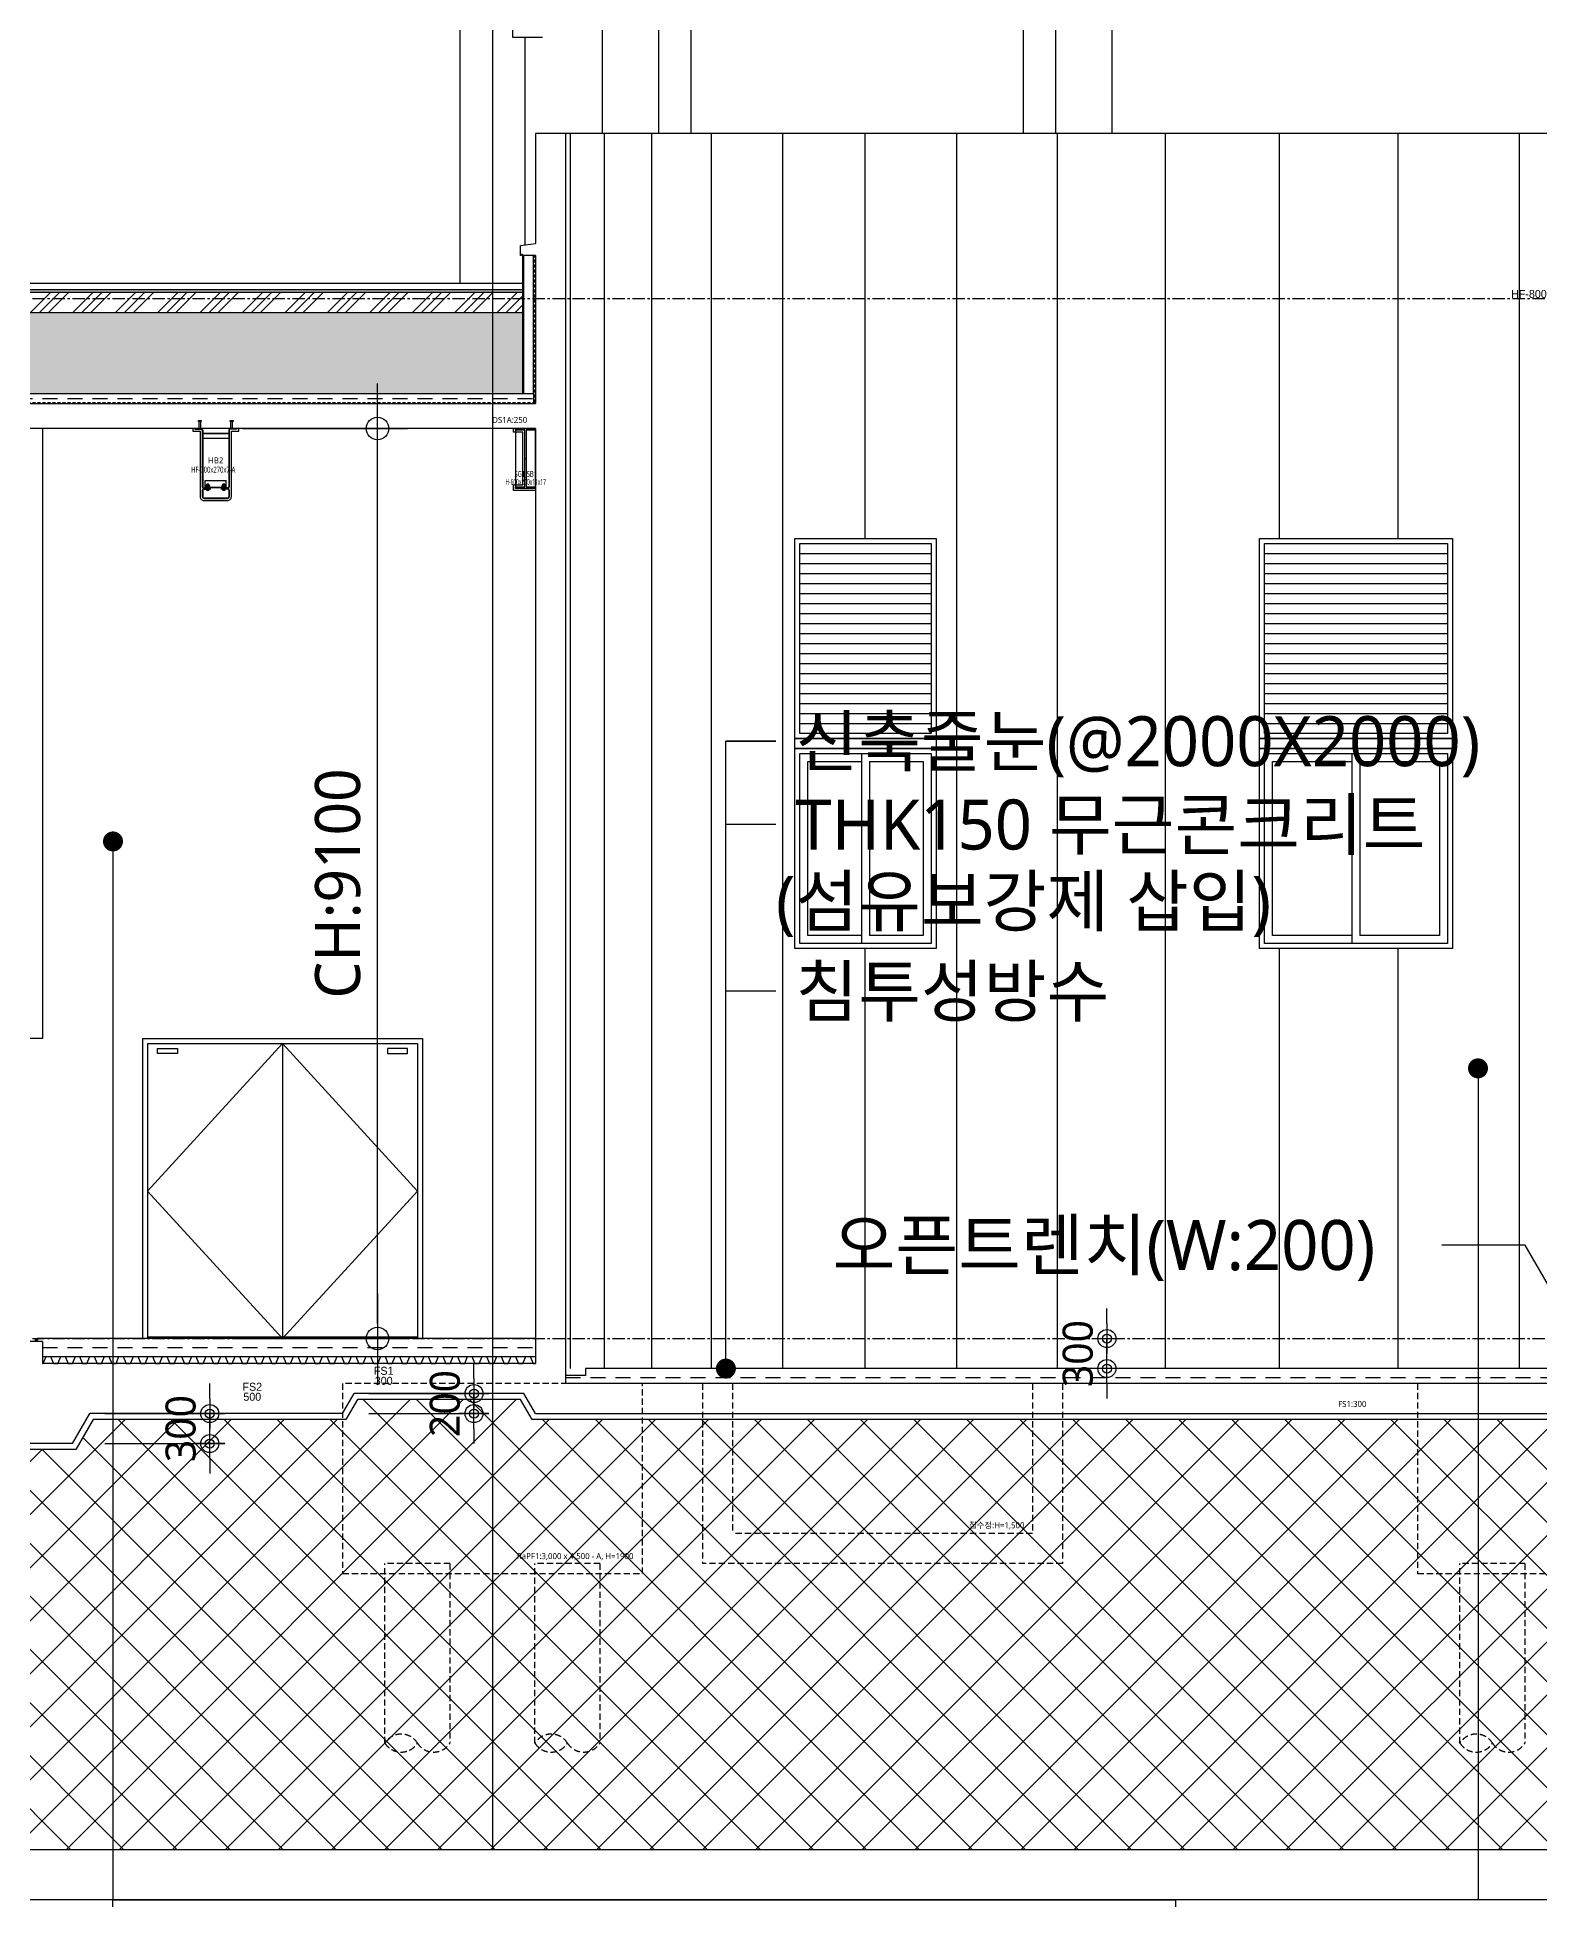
# Model space of a CAD drawing. Header units: millimetres. Extents: x 367092 to 767578, y 396038 to 811791.
# Drawn here: x 677290 to 692314, y 443014 to 461637 of the extents above; entities that cross this region are included whole.
import ezdxf
from ezdxf.enums import TextEntityAlignment as Align

# ---------------------------------------------------------------- set-up
doc = ezdxf.new("R2010")
doc.units = ezdxf.units.MM
doc.header["$LTSCALE"] = 100
doc.header["$MEASUREMENT"] = 0
doc.header["$PDSIZE"] = -10
for name, pattern in [('CENTER', [2, 1.25, -0.25, 0.25, -0.25]), ('HID', [2.5, 1.5, -1]), ('HIDDEN', [9.525, 6.35, -3.175]), ('HIDDEN2', [0.1875, 0.125, -0.0625])]:
    doc.linetypes.add(name, pattern=pattern)
doc.layers.get('0').update_dxf_attribs({"linetype": 'CONTINUOUS'})
doc.layers.get('Defpoints').update_dxf_attribs({"color": 171, "linetype": 'CONTINUOUS'})
for name, color, linetype in [('251', 251, 'CONTINUOUS'), ('BOLT', 8, 'CONTINUOUS'), ('cen', 14, 'CONTINUOUS'), ('CEN(ST)', 1, 'CENTER'), ('CON', 2, 'CONTINUOUS'), ('DIM', 7, 'CONTINUOUS'), ('ELE-6', 8, 'CONTINUOUS'), ('FIN', 8, 'CONTINUOUS'), ('FIN(내화피복)', 8, 'CONTINUOUS'), ('FIN(패널-200글라스울)', 4, 'CONTINUOUS'), ('HAT-252', 252, 'CONTINUOUS'), ('HF', 3, 'CONTINUOUS'), ('LED', 7, 'CONTINUOUS'), ('NDIM', 7, 'CONTINUOUS'), ('plate', 8, 'CONTINUOUS'), ('STEEL', 5, 'CONTINUOUS'), ('STL', 3, 'CONTINUOUS'), ('STUD', 6, 'CONTINUOUS'), ('TEXT(MIN)', 7, 'CONTINUOUS'), ('TITLE', 7, 'CONTINUOUS'), ('W3', 7, 'CONTINUOUS'), ('WALL', 3, 'CONTINUOUS'), ('wire-meshes', 1, 'CONTINUOUS'), ('배수판', 5, 'CONTINUOUS')]:
    doc.layers.add(name, color=color, linetype=linetype)
doc.styles.add('CGS', font='cgse', dxfattribs={"bigfont": 'cgs'})
doc.styles.add('TE', font='malgun_0.ttf')
doc.styles.add('나눔바른고딕', font='NanumBarunGothic.ttf')
doc.dimstyles.new('BA', dxfattribs={"dimscale": 500, "dimtxt": 3, "dimasz": 1, "dimexe": 1, "dimexo": 5, "dimgap": 0.9, "dimtad": 1, "dimdec": 0, "dimdsep": 46, "dimlunit": 6, "dimtxsty": 'TE', "dimblk": 'DDD', "dimcen": 2.5, "dimclrd": 256, "dimclre": 256, "dimclrt": 3, "dimazin": 2, "dimtfac": 1, "dimtdec": 0, "dimtix": 1, "dimtmove": 2, "dimatfit": 3, "dimldrblk": 'DDD', "dimfxl": 1, "dimtolj": 1, "dimtzin": 0, "dimarcsym": 2})
doc.dimstyles.new('NDIM 1200', dxfattribs={"dimscale": 500, "dimtxt": 3, "dimasz": 1, "dimexe": 2, "dimexo": 2, "dimgap": 1, "dimtad": 1, "dimdec": 0, "dimdsep": 46, "dimtxsty": 'CGS', "dimblk": 'DOT0', "dimcen": 1, "dimdle": 8, "dimclrd": 2, "dimclre": 2, "dimclrt": 2, "dimadec": 0, "dimazin": 0, "dimtfac": 1, "dimtdec": 0, "dimtix": 1, "dimtmove": 2, "dimatfit": 3, "dimldrblk": 'DOT0', "dimfxl": 1, "dimtolj": 1, "dimtzin": 0, "dimlwd": -1, "dimlwe": -1, "dimarcsym": 0})

# ---------------------------------------------------------------- blocks, each defined once
blk = doc.blocks.new('*U325')
at = {"layer": 'BOLT'}
for p, q in [((-20, 0), (20, 0)), ((-20, 0), (-20, -4)), ((-17, 18), (17, 18)), ((20, 0), (20, -4)), ((-20, -4), (20, -4)), ((-18, -19), (-18, -6)), ((-14, -4), (14, -4)), ((-14, -20), (14, -20)), ((-10, -20), (-10, -31)), ((-10, -31), (-8, -33)), ((-10, -31), (10, -31)), ((-9, -19), (-9, -6)), ((-8, -33), (8, -33)), ((10, -31), (8, -33)), ((9, -19), (9, -6)), ((10, -20), (10, -31)), ((18, -19), (18, -6))]:
    blk.add_line(p, q, dxfattribs=at)
at = {"layer": 'BOLT', "linetype": 'HIDDEN'}
for p, q in [((-10, 18), (-10, 0)), ((10, 18), (10, 0))]:
    blk.add_line(p, q, dxfattribs=at)
at = {"layer": 'BOLT'}
for centre, radius, start, end in [((0, 13), 17.6, 15.5187, 164.4813), ((-14, -11), 6.71, 47.8966, 132.1034), ((-14, -14), 6.71, 227.8966, 312.1034), ((0, -29), 24.2, 68.2132, 111.7868), ((0, 4), 24.2, 248.2132, 291.7868), ((14, -11), 6.71, 47.8966, 132.1034), ((14, -14), 6.71, 227.8966, 312.1034)]:
    blk.add_arc(centre, radius, start, end, dxfattribs=at)
at = {"layer": 'cen'}
blk.add_line((0, 36), (0, -38), dxfattribs=at)
blk = doc.blocks.new('SB16')
at = {"layer": 'STUD'}
for p, q in [((-8, 0), (-8, 70)), ((8, 0), (8, 70))]:
    blk.add_line(p, q, dxfattribs=at)
blk.add_lwpolyline([(-15, 70), (-15, 80), (14, 80), (14, 70)], close=True, dxfattribs=at)
blk = doc.blocks.new('*U160')
at = {"layer": 'Defpoints'}
blk.add_point((0, 0), dxfattribs=at)
at = {"layer": 'HF'}
for p, q in [((-209, 0), (-147, 0)), ((-209, 0), (-209, -6)), ((209, 0), (147, 0)), ((209, 0), (209, -6)), ((-209, -6), (-147, -6)), ((-135, -18), (-135, -582)), ((-129, -18), (-129, -582)), ((129, -18), (129, -582)), ((135, -18), (135, -582)), ((209, -6), (147, -6)), ((-135, -618), (-135, -682)), ((-129, -618), (-129, -682)), ((-117, -594), (-55, -594)), ((-117, -600), (-55, -600)), ((-117, -606), (-55, -606)), ((-117, -694), (117, -694)), ((-117, -700), (117, -700)), ((-55, -594), (-55, -600)), ((-55, -600), (-55, -606)), ((117, -594), (55, -594)), ((55, -594), (55, -600)), ((117, -600), (55, -600)), ((55, -600), (55, -606)), ((117, -606), (55, -606)), ((129, -618), (129, -682)), ((135, -618), (135, -682))]:
    blk.add_line(p, q, dxfattribs=at)
for centre, radius, start, end in [((-147, -18), 18, 360, 450), ((147, -18), 18, 90, 180), ((-147, -18), 12, 360, 450), ((147, -18), 12, 90, 180), ((-117, -582), 18, 180, 270), ((-117, -618), 18, 90, 180), ((-117, -682), 18, 180, 270), ((-117, -582), 12, 180, 270), ((-117, -618), 12, 90, 180), ((-117, -682), 12, 180, 270), ((117, -582), 12, 270, 360), ((117, -582), 18, 270, 360), ((117, -618), 18, 0, 90), ((117, -618), 12, 0, 90), ((117, -682), 12, 270, 360), ((117, -682), 18, 270, 360)]:
    blk.add_arc(centre, radius, start, end, dxfattribs=at)
blk = doc.blocks.new('HB2-SEC')
at = {"layer": 'plate'}
for p, q in [((129, -50), (-129, -50)), ((129, -54), (-129, -54)), ((129, -100), (-129, -100)), ((-105, -594), (-105, -519)), ((-105, -519), (105, -519)), ((105, -594), (105, -519))]:
    blk.add_line(p, q, dxfattribs=at)
for points in [[(-105, -588), (105, -588)], [(105, -594), (-105, -594)]]:
    blk.add_lwpolyline(points, dxfattribs=at)
at = {"layer": 'BOLT', "rotation": 180}
for p in [(-80, -588), (80, -588)]:
    blk.add_blockref('*U325', p, dxfattribs=at)
at = {"layer": 'HF'}
blk.add_blockref('*U160', (0, 0), dxfattribs=at)
at = {"layer": 'STUD'}
for p in [(-159, 0), (159, 0)]:
    blk.add_blockref('SB16', p, dxfattribs=at)
at = {"layer": 'Defpoints', "style": '나눔바른고딕'}
blk.add_text('HB2', height=60, dxfattribs=at).set_placement((-1, -367), align=Align.BOTTOM_CENTER)
at = {"layer": 'Defpoints', "style": '나눔바른고딕', "width": 0.6}
blk.add_text('HF-700x270x7-A', height=60, dxfattribs=at).set_placement((-25, -459), align=Align.BOTTOM_CENTER)
blk = doc.blocks.new('*U166')
at = {"layer": 'Defpoints'}
for p, q in [((-100, 283), (-100, -283)), ((100, -283), (100, 283)), ((-5.5, 0), (5.5, 0))]:
    blk.add_line(p, q, dxfattribs=at)
at = {"layer": 'STEEL', "color": 0, "linetype": 'ByBlock', "ltscale": 0.5}
for p, q in [((-5.5, 283), (-100, 283)), ((-5.5, -283), (-5.5, 283)), ((100, 283), (5.5, 283)), ((5.5, 283), (5.5, -283)), ((-100, -283), (-5.5, -283)), ((5.5, -283), (100, -283))]:
    blk.add_line(p, q, dxfattribs=at)
for points in [[(-100, 283), (-100, 300), (100, 300), (100, 283)], [(100, -283), (100, -300), (-100, -300), (-100, -283)]]:
    blk.add_lwpolyline(points, dxfattribs=at)
blk = doc.blocks.new('SG1')
at = {"layer": 'STL'}
blk.add_blockref('*U166', (0, -225), dxfattribs=at)
at = {"layer": 'Defpoints', "style": 'TE'}
for s, width, p in [('SG1,SB1', 0.6, (2, -379)), ('H-600x200x11x17', 0.5, (2, -459))]:
    blk.add_text(s, height=60, dxfattribs=dict(at, width=width)).set_placement(p, align=Align.MIDDLE_CENTER)
blk = doc.blocks.new('DOT0')
blk.add_line((-3, 0), (3, 0))
at = {"color": 6}
blk.add_circle((0, 0), 0.75, dxfattribs=at)
blk = doc.blocks.new('*D258')
at = {"layer": 'Defpoints', "color": 0, "ltscale": 0.4, "transparency": 16777216}
for p in [(679042, 457725), (680692, 457725), (679042, 448625)]:
    blk.add_point(p, dxfattribs=at)
at = {"layer": 'NDIM', "ltscale": 0.4, "transparency": 16777216}
for p, q in [((679342, 457725), (680992, 457725)), ((680692, 448775), (680692, 457575)), ((679342, 448625), (680992, 448625))]:
    blk.add_line(p, q, dxfattribs=at)
at = {"layer": 'NDIM', "ltscale": 0.4, "transparency": 16777216, "xscale": 150, "yscale": 150, "zscale": 150}
for p, rotation in [((680692, 457725), 90), ((680692, 448625), 270)]:
    blk.add_blockref('DOT0', p, dxfattribs=dict(at, rotation=rotation))
at = {"layer": 'NDIM', "ltscale": 0.4, "transparency": 16777216, "insert": (680297, 453175), "char_height": 450, "attachment_point": 5, "rotation": 90, "style": '나눔바른고딕'}
blk.add_mtext('\\A1;CH:9100', dxfattribs=at)
blk = doc.blocks.new('A$C51E23882')
at = {"layer": 'TITLE'}
blk.add_lwpolyline([(8500, 0), (0, 0), (0, 5200), (8500, 5200)], close=True, dxfattribs=at)
for points in [[(8500, 3200), (0, 3200)], [(3300, 3200), (3300, 0)], [(5300, 3200), (5300, 0)], [(3300, 1600), (8500, 1600)]]:
    blk.add_lwpolyline(points, dxfattribs=at)
at = {"layer": 'TITLE', "style": '나눔바른고딕'}
for s, p in [('F.L', (4352, 2378)), ('S.L', (4352, 778))]:
    blk.add_text(s, height=700, dxfattribs=at).set_placement(p, align=Align.MIDDLE)
blk = doc.blocks.new('DDD')
at = {"layer": 'DIM', "color": 0}
for p, q in [((-1, 0), (1, 0)), ((0, -1), (0, 1))]:
    blk.add_line(p, q, dxfattribs=at)
for radius in [0.6, 0.3]:
    blk.add_circle((0, 0), radius, dxfattribs=at)
blk = doc.blocks.new('*D347')
at = {"layer": 'Defpoints', "color": 0, "ltscale": 0.4, "transparency": 16777216}
for p in [(687986, 448625), (687986, 448625), (687986, 448325)]:
    blk.add_point(p, dxfattribs=at)
at = {"layer": 'NDIM', "lineweight": -2, "ltscale": 0.4, "transparency": 16777216}
for p, q in [((687986, 448775), (687986, 448925)), ((687986, 448325), (687986, 448625)), ((687986, 448175), (687986, 448025))]:
    blk.add_line(p, q, dxfattribs=at)
at = {"layer": 'NDIM', "lineweight": -2, "ltscale": 0.4, "transparency": 16777216, "xscale": 150, "yscale": 150, "zscale": 150}
for p, rotation in [((687986, 448625), 270), ((687986, 448325), 90)]:
    blk.add_blockref('DDD', p, dxfattribs=dict(at, rotation=rotation))
at = {"layer": 'NDIM', "color": 3, "ltscale": 0.4, "transparency": 16777216, "insert": (687696, 448475), "char_height": 300, "attachment_point": 5, "rotation": 90, "style": 'TE'}
blk.add_mtext('\\A1;300', dxfattribs=at)
blk = doc.blocks.new('*D391')
at = {"layer": 'Defpoints', "color": 0, "ltscale": 0.4, "transparency": 16777216}
for p in [(677815, 447875), (679015, 447875), (677815, 447575)]:
    blk.add_point(p, dxfattribs=at)
at = {"layer": 'NDIM', "lineweight": -2, "ltscale": 0.4, "transparency": 16777216}
for p, q in [((679015, 448025), (679015, 448175)), ((677965, 447875), (679165, 447875)), ((679015, 447575), (679015, 447875)), ((677965, 447575), (679165, 447575)), ((679015, 447425), (679015, 447275))]:
    blk.add_line(p, q, dxfattribs=at)
at = {"layer": 'NDIM', "lineweight": -2, "ltscale": 0.4, "transparency": 16777216, "xscale": 150, "yscale": 150, "zscale": 150}
for p, rotation in [((679015, 447875), 270), ((679015, 447575), 90)]:
    blk.add_blockref('DDD', p, dxfattribs=dict(at, rotation=rotation))
at = {"layer": 'NDIM', "color": 3, "ltscale": 0.4, "transparency": 16777216, "insert": (678725, 447725), "char_height": 300, "attachment_point": 5, "rotation": 90, "style": 'TE'}
blk.add_mtext('\\A1;300', dxfattribs=at)
blk = doc.blocks.new('*D392')
at = {"layer": 'Defpoints', "color": 0, "ltscale": 0.4, "transparency": 16777216}
for p in [(680457, 448075), (681657, 448075), (680457, 447875)]:
    blk.add_point(p, dxfattribs=at)
at = {"layer": 'NDIM', "lineweight": -2, "ltscale": 0.4, "transparency": 16777216}
for p, q in [((681657, 448225), (681657, 448375)), ((680607, 448075), (681807, 448075)), ((681657, 447875), (681657, 448075)), ((680607, 447875), (681807, 447875)), ((681657, 447725), (681657, 447575))]:
    blk.add_line(p, q, dxfattribs=at)
at = {"layer": 'NDIM', "lineweight": -2, "ltscale": 0.4, "transparency": 16777216, "xscale": 150, "yscale": 150, "zscale": 150}
for p, rotation in [((681657, 448075), 270), ((681657, 447875), 90)]:
    blk.add_blockref('DDD', p, dxfattribs=dict(at, rotation=rotation))
at = {"layer": 'NDIM', "color": 3, "ltscale": 0.4, "transparency": 16777216, "insert": (681367, 447975), "char_height": 300, "attachment_point": 5, "rotation": 90, "style": 'TE'}
blk.add_mtext('\\A1;200', dxfattribs=at)

msp = doc.modelspace()

# ---------------------------------------------------------------- hatches: boundary and pattern name
at = {"layer": '251', "ltscale": 10000}
h = msp.add_hatch(dxfattribs=at)
h.set_pattern_fill('DASH', color=256, scale=800)
h.set_pattern_definition([(0, (578405.33, 441720.9), (100, 100), [100, -100])])
h.paths.add_polyline_path([(682142.6, 458874.8), (667841.8, 458874.8), (667841.8, 458374.8), (666841.8, 458374.8), (666841.8, 458074.8), (682142.6, 458074.8)])
at = {"layer": 'HAT-252', "ltscale": 10000}
h = msp.add_hatch(dxfattribs=at)
h.set_pattern_fill('AR-SAND', color=256, scale=10)
h.set_pattern_definition([(37.5, (45999.999, 2e-08), (-0.62993358, 19.2682377), [0, -15.2, 0, -17, 0, -16.25]), (7.5, (46000, 2e-08), (17.69776705, 28.22146065), [0, -8.2, 0, -13.7, 0, -5.25]), (327.5, (45987.699, 2e-08), (31.1414186, 0.05659054), [0, -5, 0, -18, 0, -23.5]), (317.5, (45987.7, 2e-08), (30.06126605, 8.77675565), [0, -2.5, 0, -11.8, 0, -13.5])])
h.paths.add_polyline_path([(682142.6, 459084.8), (682142.6, 459114.8), (667841.8, 459114.8), (667841.8, 459084.8)])
at = {"layer": 'HAT-252', "ltscale": 100}
h = msp.add_hatch(dxfattribs=at)
h.set_pattern_fill('GOST_GROUND', color=256, scale=30)
h.set_pattern_definition([(45, (-34509720.47, 1552883.68), (424.2640687, -3e-14), [600]), (45, (-34509630.47, 1552883.68), (424.2640687, -3e-14), [600]), (45, (-34509540.47, 1552883.68), (424.2640687, -3e-14), [600])])
h.paths.add_polyline_path([(667841.8, 459084.8), (667841.8, 458884.8), (682142.6, 458884.8), (682142.6, 459084.8)])
at = {"layer": 'HAT-252', "ltscale": 10000}
h = msp.add_hatch(dxfattribs=at)
h.set_pattern_fill('ANSI37', color=256, scale=3000)
h.set_pattern_definition([(45, (523541.84, 432665.73), (-265.16504, 265.16504), []), (135, (523541.84, 432665.73), (-265.16504, -265.16504), [])])
h.paths.add_polyline_path([(735076.8, 457074.8), (735041.8, 457074.8), (735041.8, 446174.8), (735141.8, 446174.8), (735141.8, 446114.8), (730941.8, 446114.8), (730941.8, 446174.8), (731041.8, 446174.8), (731041.8, 448374.8), (734241.8, 448374.8), (734241.8, 457724.8), (724341.8, 457724.8), (724341.8, 457524.8), (724241.8, 457524.8), (724241.8, 457724.8), (722541.8, 457724.8), (722541.8, 457689.8), (721576.8, 457689.8), (721576.8, 448374.8), (722141.8, 448374.8), (722141.8, 446174.8), (722241.8, 446174.8), (722241.8, 446114.8), (720107.2, 446114.8), (719010.2, 448014.8), (693342, 448014.8), (693226.5, 447814.8), (682238, 447814.8), (682122.5, 448014.8), (680492, 448014.8), (680376.5, 447814.8), (677849.7, 447814.8), (677676.5, 447514.8), (666841.9, 447514.8), (666841.9, 443513.8), (737341.8, 443513.8), (737341.8, 458484.8), (735076.8, 458484.8)])

# ---------------------------------------------------------------- linework, layer by layer
at = {"layer": '251', "ltscale": 0.5}
msp.add_line((682252.6, 458074.8), (682252.6, 457984.8), dxfattribs=at)
for points in [[(667841.8, 459114.8), (682142.6, 459114.8)], [(667841.8, 458884.8), (682142.6, 458884.8)], [(666841.8, 458074.8), (682252.6, 458074.8)]]:
    msp.add_lwpolyline(points, dxfattribs=at)
at = {"layer": 'CEN(ST)', "ltscale": 10000}
msp.add_line((681841.8, 514524.8), (681841.8, 443513.8), dxfattribs=at)
at = {"layer": 'CEN(ST)'}
for p, q in [((665841.8, 459024.8), (737341.8, 459024.8)), ((665841.8, 448624.8), (737341.8, 448624.8)), ((665841.8, 448624.8), (737341.8, 448624.8))]:
    msp.add_line(p, q, dxfattribs=at)
at = {"layer": 'CON', "ltscale": 0.1}
for p, q in [((682572.6, 460674.8), (682272.6, 460674.8)), ((682272.6, 460674.8), (682272.6, 459574.8)), ((682572.6, 460674.8), (682572.6, 448174.8)), ((682272.6, 459454.8), (682272.6, 457974.8)), ((682272.6, 457724.8), (682272.6, 448374.8)), ((677341.8, 448594.8), (677141.8, 448594.8)), ((677341.8, 448594.8), (677341.8, 448374.8)), ((682272.6, 448374.8), (677341.8, 448374.8)), ((692891.8, 448174.8), (682572.6, 448174.8)), ((680341.8, 447874.8), (680457.3, 448074.8)), ((682157.1, 448074.8), (680457.3, 448074.8)), ((682272.6, 447874.8), (682157.1, 448074.8)), ((677641.8, 447574.8), (677815, 447874.8)), ((680341.8, 447874.8), (677815, 447874.8)), ((682272.6, 447874.8), (693191.8, 447874.8)), ((677641.8, 447574.8), (666841.8, 447574.8))]:
    msp.add_line(p, q, dxfattribs=at)
at = {"layer": 'CON'}
for p, q in [((682142.6, 459464.8), (682132.6, 459464.8)), ((682132.6, 459464.8), (682132.6, 459454.8)), ((682142.6, 459464.8), (682142.6, 459454.8))]:
    msp.add_line(p, q, dxfattribs=at)
at = {"layer": 'CON', "ltscale": 10000}
msp.add_line((682272.6, 457724.8), (666841.8, 457724.8), dxfattribs=at)
at = {"layer": 'CON', "ltscale": 0.1}
msp.add_lwpolyline([(682041.9, 461887.2), (682041.9, 461637.2), (682341.8, 461637.2)], dxfattribs=at)
at = {"layer": 'CON'}
for points in [[(682132.6, 459454.8), (682122.6, 459454.8), (682122.6, 459554.8), (682272.6, 459574.8)], [(682272.6, 459454.8), (682142.6, 459454.8)]]:
    msp.add_lwpolyline(points, dxfattribs=at)
at = {"layer": 'CON', "ltscale": 1000}
for points in [[(666841.8, 457974.8), (682272.6, 457974.8)], [(677901.4, 457974.8), (682272.6, 457974.8)]]:
    msp.add_lwpolyline(points, dxfattribs=at)
at = {"layer": 'Defpoints', "ltscale": 10000}
for points in [[(737841.8, 443013.8), (665341.8, 443013.8), (665341.8, 515024.8), (737841.8, 515024.8)], [(737341.8, 443513.8), (665841.8, 443513.8), (665841.8, 514524.8), (737341.8, 514524.8)]]:
    msp.add_lwpolyline(points, close=True, dxfattribs=at)
at = {"layer": 'ELE-6', "ltscale": 10000}
for p, q in [((687472.9, 462994.2), (687472.9, 460674.8)), ((688035.8, 463120.4), (688035.8, 460674.8)), ((687147.9, 462919.3), (687147.9, 460674.8)), ((681516.8, 462487.2), (681516.8, 459174.8)), ((683826.5, 462068.6), (683826.5, 460674.8)), ((683501.5, 461976.9), (683501.5, 460674.8)), ((682938.6, 461814.5), (682938.6, 460674.8)), ((682166.8, 461637.2), (682166.8, 459560.7)), ((692891.8, 460674.8), (682572.6, 460674.8)), ((678342, 451624.8), (678342, 448624.8)), ((678342, 451624.8), (681142, 451624.8)), ((681142, 451624.8), (681142, 448624.8)), ((678392, 451574.8), (678392, 448624.8)), ((678392, 451574.8), (681092, 451574.8)), ((679742, 451574.8), (678392, 450099.8)), ((679742, 451574.8), (679742, 448624.8)), ((681092, 450099.8), (679742, 451574.8)), ((681092, 451574.8), (681092, 448624.8)), ((678392, 450099.8), (679742, 448624.8)), ((679742, 448624.8), (681092, 450099.8)), ((678392, 448642.8), (681092, 448642.8))]:
    msp.add_line(p, q, dxfattribs=at)
at = {"layer": 'ELE-6', "color": 253, "ltscale": 10000}
for p, q in [((684914.9, 456474.8), (686229.1, 456474.8)), ((689561.7, 456474.8), (691391.9, 456474.8)), ((684914.9, 456374.8), (686229.1, 456374.8)), ((684914.9, 456274.8), (686229.1, 456274.8)), ((689561.7, 456374.8), (691391.9, 456374.8)), ((689561.7, 456274.8), (691391.9, 456274.8)), ((684914.9, 456174.8), (686229.1, 456174.8)), ((689561.7, 456174.8), (691391.9, 456174.8)), ((684914.9, 456074.8), (686229.1, 456074.8)), ((684914.9, 455974.8), (686229.1, 455974.8)), ((689561.7, 456074.8), (691391.9, 456074.8)), ((689561.7, 455974.8), (691391.9, 455974.8)), ((684914.9, 455874.8), (686229.1, 455874.8)), ((684914.9, 455774.8), (686229.1, 455774.8)), ((689561.7, 455874.8), (691391.9, 455874.8)), ((689561.7, 455774.8), (691391.9, 455774.8)), ((684914.9, 455674.8), (686229.1, 455674.8)), ((684914.9, 455574.8), (686229.1, 455574.8)), ((689561.7, 455674.8), (691391.9, 455674.8)), ((689561.7, 455574.8), (691391.9, 455574.8)), ((684914.9, 455474.8), (686229.1, 455474.8)), ((684914.9, 455374.8), (686229.1, 455374.8)), ((689561.7, 455474.8), (691391.9, 455474.8)), ((689561.7, 455374.8), (691391.9, 455374.8)), ((684914.9, 455274.8), (686229.1, 455274.8)), ((684914.9, 455174.8), (686229.1, 455174.8)), ((689561.7, 455274.8), (691391.9, 455274.8)), ((689561.7, 455174.8), (691391.9, 455174.8)), ((684914.9, 455074.8), (686229.1, 455074.8)), ((684914.9, 454974.8), (686229.1, 454974.8)), ((689561.7, 455074.8), (691391.9, 455074.8)), ((689561.7, 454974.8), (691391.9, 454974.8)), ((684914.9, 454874.8), (686229.1, 454874.8)), ((689561.7, 454874.8), (691391.9, 454874.8)), ((684914.9, 454774.8), (686229.1, 454774.8)), ((689561.7, 454774.8), (691391.9, 454774.8)), ((685532, 454474.8), (685532, 452574.8)), ((690436.8, 454474.8), (690436.8, 452574.8)), ((685612, 454394.8), (685612, 452654.8)), ((690516.8, 454394.8), (690516.8, 452654.8))]:
    msp.add_line(p, q, dxfattribs=at)
at = {"layer": 'ELE-6', "linetype": 'HIDDEN2', "ltscale": 5}
for p, q in [((683942, 448174.8), (683942, 446374.8)), ((684242, 448174.8), (684242, 446674.8)), ((687242, 448174.8), (687242, 446674.8)), ((687542, 448174.8), (687542, 446374.8)), ((687242, 446674.8), (684242, 446674.8)), ((680766.8, 444580.1), (680766.8, 446374.8)), ((681416.8, 446374.8), (680766.8, 446374.8)), ((681416.8, 446374.8), (681416.8, 444580.1)), ((682266.8, 444580.1), (682266.8, 446374.8)), ((682916.8, 446374.8), (682266.8, 446374.8)), ((682916.8, 446374.8), (682916.8, 444580.1)), ((687542, 446374.8), (683942, 446374.8)), ((691516.8, 444580.1), (691516.8, 446374.8)), ((692166.8, 446374.8), (691516.8, 446374.8)), ((692166.8, 446374.8), (692166.8, 444580.1))]:
    msp.add_line(p, q, dxfattribs=at)
at = {"layer": 'ELE-6', "ltscale": 10000}
for points in [[(684864.9, 456624.8), (686279.1, 456624.8), (686279.1, 454624.8), (684864.9, 454624.8)], [(689511.7, 456624.8), (691441.9, 456624.8), (691441.9, 454624.8), (689511.7, 454624.8)], [(684864.9, 454524.8), (686279.1, 454524.8), (686279.1, 452524.8), (684864.9, 452524.8)], [(689511.7, 454524.8), (691441.9, 454524.8), (691441.9, 452524.8), (689511.7, 452524.8)], [(678492, 451524.8), (678692, 451524.8), (678692, 451474.8), (678492, 451474.8)], [(680992, 451524.8), (680792, 451524.8), (680792, 451474.8), (680992, 451474.8)]]:
    msp.add_lwpolyline(points, close=True, dxfattribs=at)
at = {"layer": 'ELE-6', "color": 253, "ltscale": 10000}
for points in [[(684914.9, 456574.8), (686229.1, 456574.8), (686229.1, 454674.8), (684914.9, 454674.8)], [(689561.7, 456574.8), (691391.9, 456574.8), (691391.9, 454674.8), (689561.7, 454674.8)], [(684864.9, 454624.8), (686279.1, 454624.8), (686279.1, 454524.8), (684864.9, 454524.8)], [(689511.7, 454624.8), (691441.9, 454624.8), (691441.9, 454524.8), (689511.7, 454524.8)], [(684914.9, 454474.8), (686229.1, 454474.8), (686229.1, 452574.8), (684914.9, 452574.8)], [(689561.7, 454474.8), (691391.9, 454474.8), (691391.9, 452574.8), (689561.7, 452574.8)]]:
    msp.add_lwpolyline(points, close=True, dxfattribs=at)
for points in [[(685532, 452654.8), (684994.9, 452654.8), (684994.9, 454394.8), (685532, 454394.8)], [(685612, 454394.8), (686149.1, 454394.8), (686149.1, 452654.8), (685612, 452654.8)], [(690436.8, 452654.8), (689641.7, 452654.8), (689641.7, 454394.8), (690436.8, 454394.8)], [(690516.8, 454394.8), (691311.9, 454394.8), (691311.9, 452654.8), (690516.8, 452654.8)]]:
    msp.add_lwpolyline(points, dxfattribs=at)
at = {"layer": 'ELE-6', "linetype": 'HIDDEN2', "ltscale": 5}
msp.add_lwpolyline([(680341.8, 446274.8), (683341.8, 446274.8), (683341.8, 448174.8), (680341.8, 448174.8)], close=True, dxfattribs=at)
msp.add_lwpolyline([(695591.8, 446274.8), (695591.8, 448174.8), (691091.8, 448174.8), (691091.8, 446274.8), (695591.8, 446274.8)], dxfattribs=at)
for centre, start, end in [((680929.3, 444477.9), 32.17212, 147.82788), ((680929.3, 444682.3), 212.17212, 327.82788), ((681254.3, 444682.3), 212.17212, 327.82788), ((682429.3, 444477.9), 32.17212, 147.82788), ((682429.3, 444682.3), 212.17212, 327.82788), ((682754.3, 444682.3), 212.17212, 327.82788), ((691679.3, 444477.9), 32.17212, 147.82788), ((691679.3, 444682.3), 212.17212, 327.82788), ((692004.3, 444682.3), 212.17212, 327.82788)]:
    msp.add_arc(centre, 192, start, end, dxfattribs=at)
at = {"layer": 'FIN', "ltscale": 1000}
msp.add_line((682142.6, 459454.8), (682142.6, 458074.8), dxfattribs=at)
at = {"layer": 'FIN', "ltscale": 0.5}
for p, q in [((682142.6, 459174.8), (667841.8, 459174.8)), ((682142.6, 459084.8), (667841.8, 459084.8))]:
    msp.add_line(p, q, dxfattribs=at)
at = {"layer": 'FIN'}
for points in [[(682272.6, 448624.8), (677291.8, 448624.8)], [(677341.8, 448444.8), (682272.6, 448444.8)], [(682772.6, 448324.8), (682772.6, 448254.8), (682572.6, 448254.8)], [(692691.8, 448324.8), (682772.6, 448324.8)]]:
    msp.add_lwpolyline(points, dxfattribs=at)
at = {"layer": 'FIN', "ltscale": 0.1}
msp.add_lwpolyline([(722141.8, 446174.8), (722241.8, 446174.8), (722241.8, 446114.8), (720107.2, 446114.8), (719010.2, 448014.8), (693342, 448014.8), (693226.5, 447814.8), (682238, 447814.8), (682122.5, 448014.8), (680492, 448014.8), (680376.5, 447814.8), (677849.7, 447814.8), (677676.5, 447514.8), (666841.9, 447514.8)], dxfattribs=at)
at = {"layer": 'FIN(내화피복)', "ltscale": 10000}
msp.add_lwpolyline([(678845.2, 457724.8), (678845.2, 457697.8), (678919.2, 457697.8), (678919.2, 457042.8, 0.4142136), (678958.2, 457003.8), (679192.2, 457003.8, 0.4142136), (679231.2, 457042.8), (679231.2, 457697.8), (679305.2, 457697.8), (679305.2, 457724.8)], format="xyb", dxfattribs=at)
msp.add_lwpolyline([(682272.6, 457103.8), (682051.6, 457103.8), (682051.6, 457162.8), (682146.1, 457162.8), (682146.1, 457686.8), (682051.6, 457686.8), (682051.6, 457724.8)], dxfattribs=at)
at = {"layer": 'FIN(패널-200글라스울)', "ltscale": 0.1}
msp.add_line((677341.8, 457724.8), (677341.8, 451624.8), dxfattribs=at)
msp.add_lwpolyline([(677341.8, 451624.8), (677141.8, 451624.8)], dxfattribs=at)
at = {"layer": 'HAT-252', "ltscale": 10000}
for p, q in [((682618, 460674.8), (682618, 448324.8)), ((682959.5, 460674.8), (682959.5, 448324.8)), ((683431.5, 460674.8), (683431.5, 448324.8)), ((684028.2, 460674.8), (684028.2, 448324.8)), ((684741.9, 460674.8), (684741.9, 448324.8)), ((685563.8, 460674.8), (685563.8, 456624.8)), ((686483.5, 460674.8), (686483.5, 448324.8)), ((687489.5, 460674.8), (687489.5, 448324.8)), ((688569, 460674.8), (688569, 448324.8)), ((689708.6, 460674.8), (689708.6, 456624.8)), ((690893.8, 460674.8), (690893.8, 456624.8)), ((692109.8, 460674.8), (692109.8, 448324.8)), ((685563.8, 452524.8), (685563.8, 448324.8)), ((689708.6, 452524.8), (689708.6, 448324.8)), ((690893.8, 452524.8), (690893.8, 448324.8))]:
    msp.add_line(p, q, dxfattribs=at)
at = {"layer": 'HAT-252', "linetype": 'HID', "ltscale": 0.2}
for points in [[(682262.6, 457984.8), (682262.6, 459454.8)], [(666841.8, 457984.8), (682262.6, 457984.8)]]:
    msp.add_lwpolyline(points, dxfattribs=at)
at = {"layer": 'LED', "ltscale": 10000}
for points in [[(684676.2, 454598.4), (684176.2, 454598.4)], [(684676.2, 453765), (684176.2, 453765)], [(684676.2, 452098.4), (684176.2, 452098.4)]]:
    msp.add_lwpolyline(points, dxfattribs=at)
at = {"layer": 'LED'}
msp.add_lwpolyline([(692891.8, 448310.7), (692170.2, 449560.7), (691336.8, 449560.7)], dxfattribs=at)
at = {"layer": 'W3'}
for points in [[(677289.7, 448628.4, -0.3312062), (677291.8, 448625.5), (677291.8, 448608.3), (677266.8, 448608.3)], [(677266.8, 448609.8), (677290.3, 448609.8), (677290.3, 448625.5, 0.3312062), (677289.3, 448627)]]:
    msp.add_lwpolyline(points, format="xyb", dxfattribs=at)
at = {"layer": 'WALL'}
msp.add_lwpolyline([(682252.6, 458074.8), (682252.6, 459454.8), (682152.6, 459454.8), (682152.6, 458074.8)], close=True, dxfattribs=at)
at = {"layer": 'wire-meshes', "linetype": 'HID'}
for points in [[(666841.8, 458024.8), (682252.6, 458024.8)], [(677341.8, 448534.8), (682272.6, 448534.8)], [(682572.6, 448234.8), (692891.8, 448234.8)]]:
    msp.add_lwpolyline(points, dxfattribs=at)
at = {"layer": '배수판'}
msp.add_lwpolyline([(677341.8, 448374.8), (677350.4, 448374.8), (677380.3, 448444.8), (677423.1, 448444.8), (677453, 448374.8), (677495.8, 448374.8), (677525.7, 448444.8), (677568.5, 448444.8), (677598.4, 448374.8), (677641.2, 448374.8), (677671.1, 448444.8), (677713.9, 448444.8), (677743.8, 448374.8), (677786.6, 448374.8), (677816.5, 448444.8), (677859.3, 448444.8), (677889.2, 448374.8), (677932, 448374.8), (677961.9, 448444.8), (678004.7, 448444.8), (678034.6, 448374.8), (678077.4, 448374.8), (678107.3, 448444.8), (678150.1, 448444.8), (678180, 448374.8), (678222.8, 448374.8), (678252.7, 448444.8), (678295.5, 448444.8), (678325.4, 448374.8), (678368.2, 448374.8), (678398.1, 448444.8), (678440.9, 448444.8), (678470.8, 448374.8), (678513.6, 448374.8), (678543.5, 448444.8), (678586.3, 448444.8), (678616.2, 448374.8), (678659, 448374.8), (678688.9, 448444.8), (678731.7, 448444.8), (678761.6, 448374.8), (678804.4, 448374.8), (678834.3, 448444.8), (678877.1, 448444.8), (678907, 448374.8), (678949.8, 448374.8), (678979.7, 448444.8), (679022.5, 448444.8), (679052.4, 448374.8), (679095.2, 448374.8), (679125.1, 448444.8), (679167.9, 448444.8), (679197.8, 448374.8), (679240.6, 448374.8), (679270.5, 448444.8), (679313.3, 448444.8), (679343.2, 448374.8), (679386, 448374.8), (679415.9, 448444.8), (679458.7, 448444.8), (679488.6, 448374.8), (679531.4, 448374.8), (679561.3, 448444.8), (679604.1, 448444.8), (679634, 448374.8), (679676.8, 448374.8), (679706.7, 448444.8), (679749.5, 448444.8), (679779.4, 448374.8), (679822.2, 448374.8), (679852.1, 448444.8), (679894.9, 448444.8), (679924.8, 448374.8), (679967.6, 448374.8), (679997.5, 448444.8), (680040.3, 448444.8), (680070.2, 448374.8), (680113, 448374.8), (680142.9, 448444.8), (680185.7, 448444.8), (680215.6, 448374.8), (680258.4, 448374.8), (680288.3, 448444.8), (680331.1, 448444.8), (680361, 448374.8), (680403.8, 448374.8), (680433.7, 448444.8), (680476.5, 448444.8), (680506.4, 448374.8), (680549.2, 448374.8), (680579.1, 448444.8), (680621.9, 448444.8), (680651.8, 448374.8), (680694.6, 448374.8), (680724.5, 448444.8), (680767.3, 448444.8), (680797.2, 448374.8), (680818.6, 448374.8), (680840, 448374.8), (680869.9, 448444.8), (680912.7, 448444.8), (680942.6, 448374.8), (680985.4, 448374.8), (681015.3, 448444.8), (681036.7, 448444.8), (681055, 448444.8), (681084.9, 448374.8), (681127.7, 448374.8), (681157.6, 448444.8), (681200.4, 448444.8), (681230.3, 448374.8), (681273.1, 448374.8), (681303, 448444.8), (681345.8, 448444.8), (681375.7, 448374.8), (681418.5, 448374.8), (681448.4, 448444.8), (681491.2, 448444.8), (681521.1, 448374.8), (681563.9, 448374.8), (681593.8, 448444.8), (681636.6, 448444.8), (681666.5, 448374.8), (681709.3, 448374.8), (681739.2, 448444.8), (681782, 448444.8), (681811.9, 448374.8), (681854.7, 448374.8), (681884.6, 448444.8), (681927.4, 448444.8), (681957.3, 448374.8), (682000.1, 448374.8), (682030, 448444.8), (682072.8, 448444.8), (682102.7, 448374.8), (682145.5, 448374.8), (682175.4, 448444.8), (682218.2, 448444.8), (682248.1, 448374.8), (682272.6, 448374.8)], dxfattribs=at)

# ---------------------------------------------------------------- block references
at = {"ltscale": 10000}
msp.add_blockref('HB2-SEC', (679075.2, 457724.8), dxfattribs=at)
at = {"xscale": 1.25, "yscale": 1.25, "zscale": 1.25}
msp.add_blockref('A$C51E23882', (678047.2, 436513.8), dxfattribs=at)
at = {"layer": 'STL'}
msp.add_blockref('SG1', (682172.6, 457649.8), dxfattribs=at)

# ---------------------------------------------------------------- texts
at = {"layer": 'Defpoints'}
for s, height, style, p in [('HF-800x270x8-A', 80, 'CGS', (692432.1, 459006.4)), ('DS1A:250', 60, 'TE', (682014.4, 457762.7)), ('FS1', 80, 'CGS', (680754.2, 448238.7)), ('FS2', 80, 'CGS', (679440.1, 448079.2)), ('500', 80, 'CGS', (679440.1, 447979.2)), ('300', 80, 'CGS', (680754.2, 448138.7)), ('FS1:300', 60, 'TE', (690439.6, 447923.6)), ('집수정:H=1,500', 60, 'TE', (686884.4, 446710.7)), ('RaPF1:3,000 x 4,500 - A, H=1900', 60, 'TE', (682669, 446402))]:
    msp.add_text(s, height=height, dxfattribs=dict(at, style=style)).set_placement(p, align=Align.BOTTOM_CENTER)
at = {"layer": 'TEXT(MIN)', "style": '나눔바른고딕'}
for s, p in [('신축줄눈(@2000X2000)', (684871.9, 454598.4)), ('THK150 무근콘크리트', (684871.9, 453765)), ('(섬유보강제 삽입)', (684676.2, 452999.5)), ('침투성방수', (684871.9, 452098.4)), ('오픈트렌치(W:200)', (685243.6, 449560.7))]:
    msp.add_text(s, height=500, dxfattribs=at).set_placement(p, align=Align.MIDDLE_LEFT)

# ---------------------------------------------------------------- dimensions: what is measured, and where the dimension line sits
at = {"layer": 'NDIM', "ltscale": 0.4}
dim = msp.add_linear_dim(base=(680691.8, 457724.8), p1=(679041.8, 448624.8), p2=(679041.8, 457724.8), angle=90, text='CH:<>', dimstyle='NDIM 1200', override={"dimscale": 150, "dimtxsty": '나눔바른고딕', "dimclrd": 256, "dimclre": 256, "dimclrt": 256}, dxfattribs=at)
dim.commit()
dim.dimension.update_dxf_attribs({"geometry": '*D258', "text_midpoint": (680297.2, 453174.8)})
for base, p1, p2, picture, middle in [((687985.8, 448624.8), (687985.8, 448324.8), (687985.8, 448624.8), '*D347', (687695.8, 448474.8)), ((681657.3, 448074.8), (680457.3, 447874.8), (680457.3, 448074.8), '*D392', (681367.3, 447974.8)), ((679015, 447874.8), (677815, 447574.8), (677815, 447874.8), '*D391', (678725.1, 447724.8))]:
    dim = msp.add_linear_dim(base=base, p1=p1, p2=p2, angle=90, dimstyle='BA', override={"dimscale": 150, "dimtxt": 2, "dimexo": 1}, dxfattribs=at)
    dim.commit()
    dim.dimension.update_dxf_attribs({"geometry": picture, "text_midpoint": middle})

# ---------------------------------------------------------------- leaders
at = {"layer": 'LED', "ltscale": 10000}
for points in [[(684176.2, 448324.8), (684176.2, 452098.4), (684176.2, 453765), (684176.2, 454598.4), (684676.2, 454598.4)], [(678047.2, 453596), (678047.2, 443013.8)], [(691696.9, 451326.8), (691696.9, 443013.8)]]:
    msp.add_leader(points, dimstyle='NDIM 1200', override={"dimasz": 0.4, "dimtad": 0, "dimclrd": 256, "dimldrblk": 'Dot'}, dxfattribs=at)

doc.saveas('drawing.dxf')
